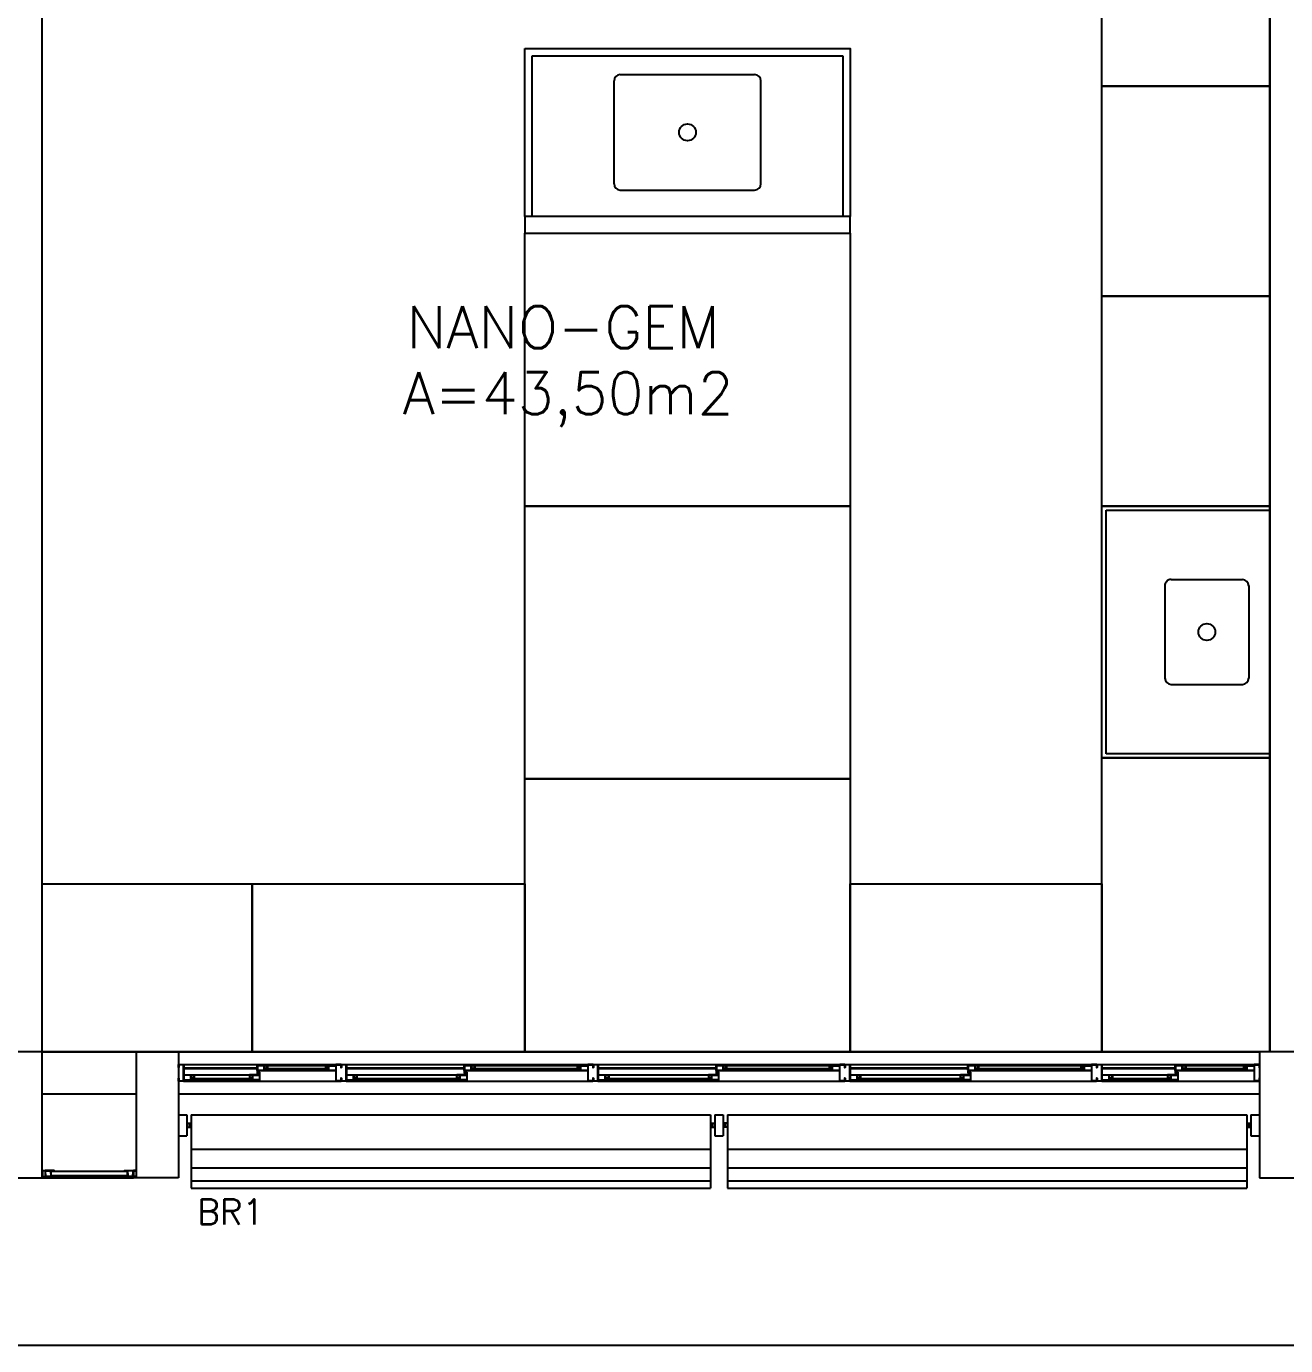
# Model space of a CAD drawing. Header units: millimetres. Extents: x 2128 to 2646, y 1972 to 2207.
# Drawn here: x 2340.74 to 2346.74, y 2098.52 to 2104.8 of the extents above; entities that cross this region are included whole.
import ezdxf

# ---------------------------------------------------------------- set-up
doc = ezdxf.new("R2010")
doc.units = ezdxf.units.MM
for name, color, linetype in [('AR-ALV', 2, 'Continuous'), ('AR-BANCADAS', 1, 'Continuous'), ('AR-BRISES', 1, 'Continuous'), ('AR-CALÇADA', 1, 'Continuous'), ('AR-ESQ', 1, 'Continuous'), ('AR-ESTC', 3, 'Continuous'), ('AR-PEITORIL', 1, 'Continuous'), ('BC- VISTA', 1, 'Continuous'), ('BC-CORTE', 14, 'Continuous'), ('BC-CUBA', 1, 'Continuous'), ('BR-LINHAS', 1, 'Continuous'), ('BR-MONTANTE', 242, 'Continuous'), ('BR-PAINEL', 1, 'Continuous'), ('BR-SUPORTE', 1, 'Continuous'), ('BR-TEXTO', 2, 'Continuous'), ('COZ1', 1, 'Continuous'), ('DT-ESQ-BAGUETE-C', 1, 'Continuous'), ('DT-ESQ-BAGUETE-V', 1, 'Continuous'), ('DT-ESQ-CHAPA DOBRADA-V', 1, 'Continuous'), ('DT-ESQ-PERFIL CADEIRA-C', 2, 'Continuous'), ('DT-ESQ-PERFIL CADEIRA-V', 2, 'Continuous'), ('DT-ESQ-PERFIL U SIMPLES-C', 2, 'Continuous'), ('DT-ESQ-PERFIL U-C', 2, 'Continuous'), ('DT-ESQ-PERFIL U-V', 1, 'Continuous'), ('DT-ESQ-VENEZIANA-C', 1, 'Continuous'), ('DT-ESQ-VENEZIANA-V', 1, 'Continuous'), ('DT-ESQ-VIDRO-C', 2, 'Continuous'), ('DT-TXTMOD', 1, 'Continuous'), ('TEXTO', 2, 'Continuous'), ('Área', 2, 'Continuous')]:
    doc.layers.add(name, color=color, linetype=linetype)
doc.styles.add('S10', font='simplex.shx', dxfattribs={"height": 0.1})
doc.styles.add('S12', font='simplex.shx', dxfattribs={"width": 1.1, "height": 0.12})
doc.styles.add('UNB-100', font='simplex.shx', dxfattribs={"height": 0.2})

# ---------------------------------------------------------------- blocks, each defined once
blk = doc.blocks.new('BCP07')
at = {"layer": 'BC- VISTA'}
blk.add_lwpolyline([(0.8, 0), (0.8, -1), (0, -1), (0, 0)], close=True, dxfattribs=at)
blk = doc.blocks.new('BCP12')
at = {"layer": 'BC- VISTA'}
blk.add_lwpolyline([(0.8, 0), (0.8, -1.3), (0, -1.3), (0, 0)], close=True, dxfattribs=at)
blk = doc.blocks.new('BCP11')
at = {"layer": 'BC- VISTA'}
blk.add_lwpolyline([(0.8, 0), (0.8, -1.2), (0, -1.2), (0, 0)], close=True, dxfattribs=at)
blk = doc.blocks.new('BCP23')
at = {"layer": 'BC- VISTA'}
blk.add_lwpolyline([(1.55, 0), (1.55, -1.3), (0, -1.3), (0, 0)], close=True, dxfattribs=at)
blk = doc.blocks.new('BCP22')
at = {"layer": 'BC- VISTA'}
for p, q in [((0.035, 0.845), (1.515, 0.845)), ((0.035, 0.08), (0.035, 0.845)), ((1.515, 0.845), (1.515, 0.08))]:
    blk.add_line(p, q, dxfattribs=at)
blk.add_lwpolyline([(0, 0.88), (1.55, 0.88), (1.55, 0.08), (0, 0.08)], close=True, dxfattribs=at)
at = {"layer": 'BC-CORTE'}
blk.add_lwpolyline([(1.55, 0), (1.55, 0.08), (0, 0.08), (0, 0)], close=True, dxfattribs=at)
at = {"layer": 'BC-CUBA'}
for p, q in [((0.455, 0.7555), (1.095, 0.7555)), ((0.425, 0.2355), (0.425, 0.7255)), ((1.125, 0.2355), (1.125, 0.7255)), ((0.455, 0.2055), (1.095, 0.2055))]:
    blk.add_line(p, q, dxfattribs=at)
blk.add_circle((0.775, 0.4805), 0.04, dxfattribs=at)
for centre, start, end in [((0.455, 0.7255), 90, 180), ((1.095, 0.7255), 0, 90), ((0.455, 0.2355), 180, 270), ((1.095, 0.2355), 270, 360)]:
    blk.add_arc(centre, 0.03, start, end, dxfattribs=at)
blk = doc.blocks.new('BCP13')
at = {"layer": 'BC- VISTA'}
blk.add_lwpolyline([(0.8, 0), (0.8, -1.4), (0, -1.4), (0, 0)], close=True, dxfattribs=at)
blk = doc.blocks.new('CUBAbnc-01P')
at = {"layer": 'COZ1'}
for p, q in [((-0.22, -0.1005), (0.22, -0.1005)), ((-0.25, -0.4705), (-0.25, -0.1305)), ((0.25, -0.4705), (0.25, -0.1305)), ((-0.22, -0.5005), (0.22, -0.5005))]:
    blk.add_line(p, q, dxfattribs=at)
blk.add_circle((0, -0.3005), 0.04, dxfattribs=at)
for centre, start, end in [((-0.22, -0.1305), 90, 180), ((0.22, -0.1305), 0, 90), ((-0.22, -0.4705), 180, 270), ((0.22, -0.4705), 270, 0)]:
    blk.add_arc(centre, 0.03, start, end, dxfattribs=at)
blk = doc.blocks.new('BCP01')
at = {"layer": 'BC- VISTA'}
for p, q in [((0, -0.02), (0.78, -0.02)), ((0.78, -0.02), (0.78, -1.18)), ((0.78, -1.18), (0, -1.18))]:
    blk.add_line(p, q, dxfattribs=at)
blk.add_lwpolyline([(0.8, 0), (0.8, -1.2), (0, -1.2), (0, 0)], close=True, dxfattribs=at)
at = {"layer": 'BC-CUBA', "rotation": 90}
blk.add_blockref('CUBAbnc-01P', (0, -0.6), dxfattribs=at)
blk = doc.blocks.new('BCP09')
at = {"layer": 'BC- VISTA'}
blk.add_lwpolyline([(0.8, 0), (0.8, -1.125), (0, -1.125), (0, 0)], close=True, dxfattribs=at)
blk = doc.blocks.new('EF40-P')
at = {"layer": 'DT-ESQ-BAGUETE-C', "ltscale": 0.1}
for points in [[(0.0735, -0.125), (0.06, -0.125), (0.06, -0.1235), (0.073, -0.1235, 0.414214), (0.0735, -0.123), (0.0735, -0.112, 0.414214), (0.073, -0.1115), (0.06, -0.1115), (0.06, -0.11), (0.0735, -0.11, -0.414214), (0.075, -0.1115), (0.075, -0.1235, -0.414214)], [(0.339, -0.125), (0.3525, -0.125), (0.3525, -0.1235), (0.3395, -0.1235, -0.414214), (0.339, -0.123), (0.339, -0.112, -0.414214), (0.3395, -0.1115), (0.3525, -0.1115), (0.3525, -0.11), (0.339, -0.11, 0.414214), (0.3375, -0.1115), (0.3375, -0.1235, 0.414214)], [(0.4225, -0.08), (0.409, -0.08), (0.409, -0.0785), (0.422, -0.0785, 0.414214), (0.4225, -0.078), (0.4225, -0.067, 0.414214), (0.422, -0.0665), (0.409, -0.0665), (0.409, -0.065), (0.4225, -0.065, -0.414214), (0.424, -0.0665), (0.424, -0.0785, -0.414214)], [(0.7015, -0.08), (0.715, -0.08), (0.715, -0.0785), (0.702, -0.0785, -0.414214), (0.7015, -0.078), (0.7015, -0.067, -0.414214), (0.702, -0.0665), (0.715, -0.0665), (0.715, -0.065), (0.7015, -0.065, 0.414214), (0.7, -0.0665), (0.7, -0.0785, 0.414214)], [(0.8485, -0.125), (0.835, -0.125), (0.835, -0.1235), (0.848, -0.1235, 0.414214), (0.8485, -0.123), (0.8485, -0.112, 0.414214), (0.848, -0.1115), (0.835, -0.1115), (0.835, -0.11), (0.8485, -0.11, -0.414214), (0.85, -0.1115), (0.85, -0.1235, -0.414214)], [(1.3265, -0.125), (1.34, -0.125), (1.34, -0.1235), (1.327, -0.1235, -0.414214), (1.3265, -0.123), (1.3265, -0.112, -0.414214), (1.327, -0.1115), (1.34, -0.1115), (1.34, -0.11), (1.3265, -0.11, 0.414214), (1.325, -0.1115), (1.325, -0.1235, 0.414214)], [(1.41, -0.08), (1.3965, -0.08), (1.3965, -0.0785), (1.4095, -0.0785, 0.414214), (1.41, -0.078), (1.41, -0.067, 0.414214), (1.4095, -0.0665), (1.3965, -0.0665), (1.3965, -0.065), (1.41, -0.065, -0.414214), (1.4115, -0.0665), (1.4115, -0.0785, -0.414214)], [(1.9015, -0.08), (1.915, -0.08), (1.915, -0.0785), (1.902, -0.0785, -0.414214), (1.9015, -0.078), (1.9015, -0.067, -0.414214), (1.902, -0.0665), (1.915, -0.0665), (1.915, -0.065), (1.9015, -0.065, 0.414214), (1.9, -0.0665), (1.9, -0.0785, 0.414214)], [(2.0485, -0.125), (2.035, -0.125), (2.035, -0.1235), (2.048, -0.1235, 0.414214), (2.0485, -0.123), (2.0485, -0.112, 0.414214), (2.048, -0.1115), (2.035, -0.1115), (2.035, -0.11), (2.0485, -0.11, -0.414214), (2.05, -0.1115), (2.05, -0.1235, -0.414214)], [(2.5265, -0.125), (2.54, -0.125), (2.54, -0.1235), (2.527, -0.1235, -0.414214), (2.5265, -0.123), (2.5265, -0.112, -0.414214), (2.527, -0.1115), (2.54, -0.1115), (2.54, -0.11), (2.5265, -0.11, 0.414214), (2.525, -0.1115), (2.525, -0.1235, 0.414214)], [(2.61, -0.08), (2.5965, -0.08), (2.5965, -0.0785), (2.6095, -0.0785, 0.414214), (2.61, -0.078), (2.61, -0.067, 0.414214), (2.6095, -0.0665), (2.5965, -0.0665), (2.5965, -0.065), (2.61, -0.065, -0.414214), (2.6115, -0.0665), (2.6115, -0.0785, -0.414214)], [(3.1015, -0.08), (3.115, -0.08), (3.115, -0.0785), (3.102, -0.0785, -0.414214), (3.1015, -0.078), (3.1015, -0.067, -0.414214), (3.102, -0.0665), (3.115, -0.0665), (3.115, -0.065), (3.1015, -0.065, 0.414214), (3.1, -0.0665), (3.1, -0.0785, 0.414214)], [(3.2485, -0.125), (3.235, -0.125), (3.235, -0.1235), (3.248, -0.1235, 0.414214), (3.2485, -0.123), (3.2485, -0.112, 0.414214), (3.248, -0.1115), (3.235, -0.1115), (3.235, -0.11), (3.2485, -0.11, -0.414214), (3.25, -0.1115), (3.25, -0.1235, -0.414214)], [(3.7265, -0.125), (3.74, -0.125), (3.74, -0.1235), (3.727, -0.1235, -0.414214), (3.7265, -0.123), (3.7265, -0.112, -0.414214), (3.727, -0.1115), (3.74, -0.1115), (3.74, -0.11), (3.7265, -0.11, 0.414214), (3.725, -0.1115), (3.725, -0.1235, 0.414214)], [(3.81, -0.08), (3.7965, -0.08), (3.7965, -0.0785), (3.8095, -0.0785, 0.414214), (3.81, -0.078), (3.81, -0.067, 0.414214), (3.8095, -0.0665), (3.7965, -0.0665), (3.7965, -0.065), (3.81, -0.065, -0.414214), (3.8115, -0.0665), (3.8115, -0.0785, -0.414214)], [(4.3015, -0.08), (4.315, -0.08), (4.315, -0.0785), (4.302, -0.0785, -0.414214), (4.3015, -0.078), (4.3015, -0.067, -0.414214), (4.302, -0.0665), (4.315, -0.0665), (4.315, -0.065), (4.3015, -0.065, 0.414214), (4.3, -0.0665), (4.3, -0.0785, 0.414214)], [(4.4485, -0.125), (4.435, -0.125), (4.435, -0.1235), (4.448, -0.1235, 0.414214), (4.4485, -0.123), (4.4485, -0.112, 0.414214), (4.448, -0.1115), (4.435, -0.1115), (4.435, -0.11), (4.4485, -0.11, -0.414214), (4.45, -0.1115), (4.45, -0.1235, -0.414214)], [(4.714, -0.125), (4.7275, -0.125), (4.7275, -0.1235), (4.7145, -0.1235, -0.414214), (4.714, -0.123), (4.714, -0.112, -0.414214), (4.7145, -0.1115), (4.7275, -0.1115), (4.7275, -0.11), (4.714, -0.11, 0.414214), (4.7125, -0.1115), (4.7125, -0.1235, 0.414214)], [(4.7975, -0.08), (4.784, -0.08), (4.784, -0.0785), (4.797, -0.0785, 0.414214), (4.7975, -0.078), (4.7975, -0.067, 0.414214), (4.797, -0.0665), (4.784, -0.0665), (4.784, -0.065), (4.7975, -0.065, -0.414214), (4.799, -0.0665), (4.799, -0.0785, -0.414214)], [(5.0765, -0.08), (5.09, -0.08), (5.09, -0.0785), (5.077, -0.0785, -0.414214), (5.0765, -0.078), (5.0765, -0.067, -0.414214), (5.077, -0.0665), (5.09, -0.0665), (5.09, -0.065), (5.0765, -0.065, 0.414214), (5.075, -0.0665), (5.075, -0.0785, 0.414214)]]:
    blk.add_lwpolyline(points, format="xyb", close=True, dxfattribs=at)
at = {"layer": 'DT-ESQ-BAGUETE-V', "ltscale": 0.1}
for p, q in [((0.0735, -0.11), (0.339, -0.11)), ((0.4225, -0.065), (0.7015, -0.065)), ((0.8485, -0.11), (1.3265, -0.11)), ((1.41, -0.065), (1.9015, -0.065)), ((2.0485, -0.11), (2.5265, -0.11)), ((2.61, -0.065), (3.1015, -0.065)), ((3.2485, -0.11), (3.7265, -0.11)), ((3.81, -0.065), (4.3015, -0.065)), ((4.4485, -0.11), (4.714, -0.11)), ((4.7975, -0.065), (5.0765, -0.065))]:
    blk.add_line(p, q, dxfattribs=at)
at = {"layer": 'DT-ESQ-CHAPA DOBRADA-V', "ltscale": 0.1}
for p, q in [((0.025, -0.077), (0.374, -0.077)), ((0.025, -0.08), (0.374, -0.08)), ((0.8, -0.077), (1.3615, -0.077)), ((0.8, -0.08), (1.3615, -0.08)), ((2, -0.077), (2.5615, -0.077)), ((2, -0.08), (2.5615, -0.08)), ((3.2, -0.077), (3.7615, -0.077)), ((3.2, -0.08), (3.7615, -0.08)), ((4.4, -0.077), (4.749, -0.077)), ((4.4, -0.08), (4.749, -0.08))]:
    blk.add_line(p, q, dxfattribs=at)
at = {"layer": 'DT-ESQ-PERFIL CADEIRA-C', "ltscale": 0.1}
for p, q in [((0.376, -0.0885), (0.4225, -0.0885)), ((0.75, -0.0885), (0.7015, -0.0885)), ((1.3635, -0.0885), (1.41, -0.0885)), ((1.95, -0.0885), (1.9015, -0.0885)), ((2.5635, -0.0885), (2.61, -0.0885)), ((3.15, -0.0885), (3.1015, -0.0885)), ((3.7635, -0.0885), (3.81, -0.0885)), ((4.35, -0.0885), (4.3015, -0.0885)), ((4.751, -0.0885), (4.7975, -0.0885)), ((5.125, -0.0885), (5.0765, -0.0885)), ((0.025, -0.1335), (0.0735, -0.1335)), ((0.3855, -0.1335), (0.339, -0.1335)), ((0.8, -0.1335), (0.8485, -0.1335)), ((1.373, -0.1335), (1.3265, -0.1335)), ((2, -0.1335), (2.0485, -0.1335)), ((2.573, -0.1335), (2.5265, -0.1335)), ((3.2, -0.1335), (3.2485, -0.1335)), ((3.773, -0.1335), (3.7265, -0.1335)), ((4.4, -0.1335), (4.4485, -0.1335)), ((4.7605, -0.1335), (4.714, -0.1335))]:
    blk.add_line(p, q, dxfattribs=at)
for points in [[(0.0735, -0.135), (0.025, -0.135), (0.025, -0.1335), (0.06, -0.1335, -0.198912), (0.0589, -0.1331, -0.198913), (0.0585, -0.132), (0.0585, -0.112, 0.414214), (0.058, -0.1115), (0.025, -0.1115), (0.025, -0.11), (0.0585, -0.11, -0.414214), (0.06, -0.1115), (0.06, -0.1235), (0.06, -0.125), (0.06, -0.132), (0.0735, -0.132, -1)], [(0.339, -0.132, 1), (0.339, -0.135), (0.3855, -0.135, 0.414214), (0.3875, -0.133), (0.3875, -0.112, 0.414214), (0.3855, -0.11), (0.354, -0.11, 0.414214), (0.3525, -0.1115), (0.3525, -0.132)], [(0.3525, -0.1335, 0.198913), (0.3536, -0.1331, 0.198913), (0.354, -0.132), (0.354, -0.112, -0.414214), (0.3545, -0.1115), (0.3855, -0.1115, -0.414214), (0.386, -0.112), (0.386, -0.133, -0.414214), (0.3855, -0.1335)], [(0.4225, -0.087, -1), (0.4225, -0.09), (0.376, -0.09, -0.414214), (0.374, -0.088), (0.374, -0.067, -0.414214), (0.376, -0.065), (0.4075, -0.065, -0.414214), (0.409, -0.0665), (0.409, -0.087)], [(0.409, -0.0885, -0.198913), (0.4079, -0.0881, -0.198913), (0.4075, -0.087), (0.4075, -0.067, 0.414214), (0.407, -0.0665), (0.376, -0.0665, 0.414214), (0.3755, -0.067), (0.3755, -0.088, 0.414214), (0.376, -0.0885)], [(0.7015, -0.09), (0.75, -0.09), (0.75, -0.0885), (0.715, -0.0885, 0.198912), (0.7161, -0.0881, 0.198913), (0.7165, -0.087), (0.7165, -0.067, -0.414214), (0.717, -0.0665), (0.75, -0.0665), (0.75, -0.065), (0.7165, -0.065, 0.414214), (0.715, -0.0665), (0.715, -0.0785), (0.715, -0.08), (0.715, -0.087), (0.7015, -0.087, 1)], [(0.8485, -0.135), (0.8, -0.135), (0.8, -0.1335), (0.835, -0.1335, -0.198912), (0.8339, -0.1331, -0.198913), (0.8335, -0.132), (0.8335, -0.112, 0.414214), (0.833, -0.1115), (0.8, -0.1115), (0.8, -0.11), (0.8335, -0.11, -0.414214), (0.835, -0.1115), (0.835, -0.1235), (0.835, -0.125), (0.835, -0.132), (0.8485, -0.132, -1)], [(1.3265, -0.132, 1), (1.3265, -0.135), (1.373, -0.135, 0.414214), (1.375, -0.133), (1.375, -0.112, 0.414214), (1.373, -0.11), (1.3415, -0.11, 0.414214), (1.34, -0.1115), (1.34, -0.132)], [(1.34, -0.1335, 0.198913), (1.3411, -0.1331, 0.198913), (1.3415, -0.132), (1.3415, -0.112, -0.414214), (1.342, -0.1115), (1.373, -0.1115, -0.414214), (1.3735, -0.112), (1.3735, -0.133, -0.414214), (1.373, -0.1335)], [(1.41, -0.087, -1), (1.41, -0.09), (1.3635, -0.09, -0.414214), (1.3615, -0.088), (1.3615, -0.067, -0.414214), (1.3635, -0.065), (1.395, -0.065, -0.414214), (1.3965, -0.0665), (1.3965, -0.087)], [(1.3965, -0.0885, -0.198913), (1.3954, -0.0881, -0.198913), (1.395, -0.087), (1.395, -0.067, 0.414214), (1.3945, -0.0665), (1.3635, -0.0665, 0.414214), (1.363, -0.067), (1.363, -0.088, 0.414214), (1.3635, -0.0885)], [(1.9015, -0.09), (1.95, -0.09), (1.95, -0.0885), (1.915, -0.0885, 0.198912), (1.9161, -0.0881, 0.198913), (1.9165, -0.087), (1.9165, -0.067, -0.414214), (1.917, -0.0665), (1.95, -0.0665), (1.95, -0.065), (1.9165, -0.065, 0.414214), (1.915, -0.0665), (1.915, -0.0785), (1.915, -0.08), (1.915, -0.087), (1.9015, -0.087, 1)], [(2.0485, -0.135), (2, -0.135), (2, -0.1335), (2.035, -0.1335, -0.198912), (2.0339, -0.1331, -0.198913), (2.0335, -0.132), (2.0335, -0.112, 0.414214), (2.033, -0.1115), (2, -0.1115), (2, -0.11), (2.0335, -0.11, -0.414214), (2.035, -0.1115), (2.035, -0.1235), (2.035, -0.125), (2.035, -0.132), (2.0485, -0.132, -1)], [(2.5265, -0.132, 1), (2.5265, -0.135), (2.573, -0.135, 0.414214), (2.575, -0.133), (2.575, -0.112, 0.414214), (2.573, -0.11), (2.5415, -0.11, 0.414214), (2.54, -0.1115), (2.54, -0.132)], [(2.54, -0.1335, 0.198913), (2.5411, -0.1331, 0.198913), (2.5415, -0.132), (2.5415, -0.112, -0.414214), (2.542, -0.1115), (2.573, -0.1115, -0.414214), (2.5735, -0.112), (2.5735, -0.133, -0.414214), (2.573, -0.1335)], [(2.61, -0.087, -1), (2.61, -0.09), (2.5635, -0.09, -0.414214), (2.5615, -0.088), (2.5615, -0.067, -0.414214), (2.5635, -0.065), (2.595, -0.065, -0.414214), (2.5965, -0.0665), (2.5965, -0.087)], [(2.5965, -0.0885, -0.198913), (2.5954, -0.0881, -0.198913), (2.595, -0.087), (2.595, -0.067, 0.414214), (2.5945, -0.0665), (2.5635, -0.0665, 0.414214), (2.563, -0.067), (2.563, -0.088, 0.414214), (2.5635, -0.0885)], [(3.1015, -0.09), (3.15, -0.09), (3.15, -0.0885), (3.115, -0.0885, 0.198912), (3.1161, -0.0881, 0.198913), (3.1165, -0.087), (3.1165, -0.067, -0.414214), (3.117, -0.0665), (3.15, -0.0665), (3.15, -0.065), (3.1165, -0.065, 0.414214), (3.115, -0.0665), (3.115, -0.0785), (3.115, -0.08), (3.115, -0.087), (3.1015, -0.087, 1)], [(3.2485, -0.135), (3.2, -0.135), (3.2, -0.1335), (3.235, -0.1335, -0.198912), (3.2339, -0.1331, -0.198913), (3.2335, -0.132), (3.2335, -0.112, 0.414214), (3.233, -0.1115), (3.2, -0.1115), (3.2, -0.11), (3.2335, -0.11, -0.414214), (3.235, -0.1115), (3.235, -0.1235), (3.235, -0.125), (3.235, -0.132), (3.2485, -0.132, -1)], [(3.7265, -0.132, 1), (3.7265, -0.135), (3.773, -0.135, 0.414214), (3.775, -0.133), (3.775, -0.112, 0.414214), (3.773, -0.11), (3.7415, -0.11, 0.414214), (3.74, -0.1115), (3.74, -0.132)], [(3.74, -0.1335, 0.198913), (3.7411, -0.1331, 0.198913), (3.7415, -0.132), (3.7415, -0.112, -0.414214), (3.742, -0.1115), (3.773, -0.1115, -0.414214), (3.7735, -0.112), (3.7735, -0.133, -0.414214), (3.773, -0.1335)], [(3.81, -0.087, -1), (3.81, -0.09), (3.7635, -0.09, -0.414214), (3.7615, -0.088), (3.7615, -0.067, -0.414214), (3.7635, -0.065), (3.795, -0.065, -0.414214), (3.7965, -0.0665), (3.7965, -0.087)], [(3.7965, -0.0885, -0.198913), (3.7954, -0.0881, -0.198913), (3.795, -0.087), (3.795, -0.067, 0.414214), (3.7945, -0.0665), (3.7635, -0.0665, 0.414214), (3.763, -0.067), (3.763, -0.088, 0.414214), (3.7635, -0.0885)], [(4.3015, -0.09), (4.35, -0.09), (4.35, -0.0885), (4.315, -0.0885, 0.198912), (4.3161, -0.0881, 0.198913), (4.3165, -0.087), (4.3165, -0.067, -0.414214), (4.317, -0.0665), (4.35, -0.0665), (4.35, -0.065), (4.3165, -0.065, 0.414214), (4.315, -0.0665), (4.315, -0.0785), (4.315, -0.08), (4.315, -0.087), (4.3015, -0.087, 1)], [(4.4485, -0.135), (4.4, -0.135), (4.4, -0.1335), (4.435, -0.1335, -0.198912), (4.4339, -0.1331, -0.198913), (4.4335, -0.132), (4.4335, -0.112, 0.414214), (4.433, -0.1115), (4.4, -0.1115), (4.4, -0.11), (4.4335, -0.11, -0.414214), (4.435, -0.1115), (4.435, -0.1235), (4.435, -0.125), (4.435, -0.132), (4.4485, -0.132, -1)], [(4.714, -0.132, 1), (4.714, -0.135), (4.7605, -0.135, 0.414214), (4.7625, -0.133), (4.7625, -0.112, 0.414214), (4.7605, -0.11), (4.729, -0.11, 0.414214), (4.7275, -0.1115), (4.7275, -0.132)], [(4.7275, -0.1335, 0.198913), (4.7286, -0.1331, 0.198913), (4.729, -0.132), (4.729, -0.112, -0.414214), (4.7295, -0.1115), (4.7605, -0.1115, -0.414214), (4.761, -0.112), (4.761, -0.133, -0.414214), (4.7605, -0.1335)], [(4.7975, -0.087, -1), (4.7975, -0.09), (4.751, -0.09, -0.414214), (4.749, -0.088), (4.749, -0.067, -0.414214), (4.751, -0.065), (4.7825, -0.065, -0.414214), (4.784, -0.0665), (4.784, -0.087)], [(4.784, -0.0885, -0.198913), (4.7829, -0.0881, -0.198913), (4.7825, -0.087), (4.7825, -0.067, 0.414214), (4.782, -0.0665), (4.751, -0.0665, 0.414214), (4.7505, -0.067), (4.7505, -0.088, 0.414214), (4.751, -0.0885)], [(5.0765, -0.09), (5.125, -0.09), (5.125, -0.0885), (5.09, -0.0885, 0.198912), (5.0911, -0.0881, 0.198913), (5.0915, -0.087), (5.0915, -0.067, -0.414214), (5.092, -0.0665), (5.125, -0.0665), (5.125, -0.065), (5.0915, -0.065, 0.414214), (5.09, -0.0665), (5.09, -0.0785), (5.09, -0.08), (5.09, -0.087), (5.0765, -0.087, 1)]]:
    blk.add_lwpolyline(points, format="xyb", close=True, dxfattribs=at)
at = {"layer": 'DT-ESQ-PERFIL CADEIRA-V', "ltscale": 0.1}
for p, q in [((0.4075, -0.09), (0.7015, -0.09)), ((1.395, -0.09), (1.9015, -0.09)), ((2.595, -0.09), (3.1015, -0.09)), ((3.795, -0.09), (4.3015, -0.09)), ((4.7825, -0.09), (5.0765, -0.09)), ((0.0735, -0.135), (0.339, -0.135)), ((0.8485, -0.135), (1.3265, -0.135)), ((2.0485, -0.135), (2.5265, -0.135)), ((3.2485, -0.135), (3.7265, -0.135)), ((4.4485, -0.135), (4.714, -0.135))]:
    blk.add_line(p, q, dxfattribs=at)
at = {"layer": 'DT-ESQ-PERFIL U SIMPLES-C', "ltscale": 0.1}
for points in [[(0.376, -0.102), (0.384, -0.102), (0.384, -0.1005), (0.376, -0.1005, -0.414214), (0.3755, -0.1), (0.3755, -0.092, -0.414214), (0.376, -0.0915), (0.384, -0.0915), (0.384, -0.09), (0.376, -0.09, 0.414214), (0.374, -0.092), (0.374, -0.1, 0.414214)], [(0.3855, -0.098), (0.3775, -0.098), (0.3775, -0.0995), (0.3855, -0.0995, -0.414214), (0.386, -0.1), (0.386, -0.108, -0.414214), (0.3855, -0.1085), (0.3775, -0.1085), (0.3775, -0.11), (0.3855, -0.11, 0.414214), (0.3875, -0.108), (0.3875, -0.1, 0.414214)], [(1.3635, -0.102), (1.3715, -0.102), (1.3715, -0.1005), (1.3635, -0.1005, -0.414214), (1.363, -0.1), (1.363, -0.092, -0.414214), (1.3635, -0.0915), (1.3715, -0.0915), (1.3715, -0.09), (1.3635, -0.09, 0.414214), (1.3615, -0.092), (1.3615, -0.1, 0.414214)], [(1.373, -0.098), (1.365, -0.098), (1.365, -0.0995), (1.373, -0.0995, -0.414214), (1.3735, -0.1), (1.3735, -0.108, -0.414214), (1.373, -0.1085), (1.365, -0.1085), (1.365, -0.11), (1.373, -0.11, 0.414214), (1.375, -0.108), (1.375, -0.1, 0.414214)], [(2.5635, -0.102), (2.5715, -0.102), (2.5715, -0.1005), (2.5635, -0.1005, -0.414214), (2.563, -0.1), (2.563, -0.092, -0.414214), (2.5635, -0.0915), (2.5715, -0.0915), (2.5715, -0.09), (2.5635, -0.09, 0.414214), (2.5615, -0.092), (2.5615, -0.1, 0.414214)], [(2.573, -0.098), (2.565, -0.098), (2.565, -0.0995), (2.573, -0.0995, -0.414214), (2.5735, -0.1), (2.5735, -0.108, -0.414214), (2.573, -0.1085), (2.565, -0.1085), (2.565, -0.11), (2.573, -0.11, 0.414214), (2.575, -0.108), (2.575, -0.1, 0.414214)], [(3.7635, -0.102), (3.7715, -0.102), (3.7715, -0.1005), (3.7635, -0.1005, -0.414214), (3.763, -0.1), (3.763, -0.092, -0.414214), (3.7635, -0.0915), (3.7715, -0.0915), (3.7715, -0.09), (3.7635, -0.09, 0.414214), (3.7615, -0.092), (3.7615, -0.1, 0.414214)], [(3.773, -0.098), (3.765, -0.098), (3.765, -0.0995), (3.773, -0.0995, -0.414214), (3.7735, -0.1), (3.7735, -0.108, -0.414214), (3.773, -0.1085), (3.765, -0.1085), (3.765, -0.11), (3.773, -0.11, 0.414214), (3.775, -0.108), (3.775, -0.1, 0.414214)], [(4.751, -0.102), (4.759, -0.102), (4.759, -0.1005), (4.751, -0.1005, -0.414214), (4.7505, -0.1), (4.7505, -0.092, -0.414214), (4.751, -0.0915), (4.759, -0.0915), (4.759, -0.09), (4.751, -0.09, 0.414214), (4.749, -0.092), (4.749, -0.1, 0.414214)], [(4.7605, -0.098), (4.7525, -0.098), (4.7525, -0.0995), (4.7605, -0.0995, -0.414214), (4.761, -0.1), (4.761, -0.108, -0.414214), (4.7605, -0.1085), (4.7525, -0.1085), (4.7525, -0.11), (4.7605, -0.11, 0.414214), (4.7625, -0.108), (4.7625, -0.1, 0.414214)]]:
    blk.add_lwpolyline(points, format="xyb", close=True, dxfattribs=at)
at = {"layer": 'DT-ESQ-PERFIL U-C', "ltscale": 0.1}
for points in [[(0, -0.0615, -0.414214), (0.0015, -0.06), (0.0235, -0.06, -0.414214), (0.025, -0.0615), (0.025, -0.1385, -0.414214), (0.0235, -0.14), (0.0015, -0.14, -0.414214), (0, -0.1385), (0, -0.125), (0.0015, -0.125), (0.0015, -0.138, 0.414214), (0.002, -0.1385), (0.023, -0.1385, 0.414214), (0.0235, -0.138), (0.0235, -0.062, 0.414214), (0.023, -0.0615), (0.002, -0.0615, 0.414214), (0.0015, -0.062), (0.0015, -0.075), (0, -0.075)], [(0.775, -0.0615, 0.414214), (0.7735, -0.06), (0.7515, -0.06, 0.414214), (0.75, -0.0615), (0.75, -0.1385, 0.414214), (0.7515, -0.14), (0.7735, -0.14, 0.414214), (0.775, -0.1385), (0.775, -0.125), (0.7735, -0.125), (0.7735, -0.138, -0.414214), (0.773, -0.1385), (0.752, -0.1385, -0.414214), (0.7515, -0.138), (0.7515, -0.062, -0.414214), (0.752, -0.0615), (0.773, -0.0615, -0.414214), (0.7735, -0.062), (0.7735, -0.075), (0.775, -0.075)], [(0.775, -0.0615, -0.414214), (0.7765, -0.06), (0.7985, -0.06, -0.414214), (0.8, -0.0615), (0.8, -0.1385, -0.414214), (0.7985, -0.14), (0.7765, -0.14, -0.414214), (0.775, -0.1385), (0.775, -0.125), (0.7765, -0.125), (0.7765, -0.138, 0.414214), (0.777, -0.1385), (0.798, -0.1385, 0.414214), (0.7985, -0.138), (0.7985, -0.062, 0.414214), (0.798, -0.0615), (0.777, -0.0615, 0.414214), (0.7765, -0.062), (0.7765, -0.075), (0.775, -0.075)], [(1.975, -0.0615, 0.414214), (1.9735, -0.06), (1.9515, -0.06, 0.414214), (1.95, -0.0615), (1.95, -0.1385, 0.414214), (1.9515, -0.14), (1.9735, -0.14, 0.414214), (1.975, -0.1385), (1.975, -0.125), (1.9735, -0.125), (1.9735, -0.138, -0.414214), (1.973, -0.1385), (1.952, -0.1385, -0.414214), (1.9515, -0.138), (1.9515, -0.062, -0.414214), (1.952, -0.0615), (1.973, -0.0615, -0.414214), (1.9735, -0.062), (1.9735, -0.075), (1.975, -0.075)], [(1.975, -0.0615, -0.414214), (1.9765, -0.06), (1.9985, -0.06, -0.414214), (2, -0.0615), (2, -0.1385, -0.414214), (1.9985, -0.14), (1.9765, -0.14, -0.414214), (1.975, -0.1385), (1.975, -0.125), (1.9765, -0.125), (1.9765, -0.138, 0.414214), (1.977, -0.1385), (1.998, -0.1385, 0.414214), (1.9985, -0.138), (1.9985, -0.062, 0.414214), (1.998, -0.0615), (1.977, -0.0615, 0.414214), (1.9765, -0.062), (1.9765, -0.075), (1.975, -0.075)], [(3.175, -0.0615, 0.414214), (3.1735, -0.06), (3.1515, -0.06, 0.414214), (3.15, -0.0615), (3.15, -0.1385, 0.414214), (3.1515, -0.14), (3.1735, -0.14, 0.414214), (3.175, -0.1385), (3.175, -0.125), (3.1735, -0.125), (3.1735, -0.138, -0.414214), (3.173, -0.1385), (3.152, -0.1385, -0.414214), (3.1515, -0.138), (3.1515, -0.062, -0.414214), (3.152, -0.0615), (3.173, -0.0615, -0.414214), (3.1735, -0.062), (3.1735, -0.075), (3.175, -0.075)], [(3.175, -0.0615, -0.414214), (3.1765, -0.06), (3.1985, -0.06, -0.414214), (3.2, -0.0615), (3.2, -0.1385, -0.414214), (3.1985, -0.14), (3.1765, -0.14, -0.414214), (3.175, -0.1385), (3.175, -0.125), (3.1765, -0.125), (3.1765, -0.138, 0.414214), (3.177, -0.1385), (3.198, -0.1385, 0.414214), (3.1985, -0.138), (3.1985, -0.062, 0.414214), (3.198, -0.0615), (3.177, -0.0615, 0.414214), (3.1765, -0.062), (3.1765, -0.075), (3.175, -0.075)], [(4.375, -0.0615, 0.414214), (4.3735, -0.06), (4.3515, -0.06, 0.414214), (4.35, -0.0615), (4.35, -0.1385, 0.414214), (4.3515, -0.14), (4.3735, -0.14, 0.414214), (4.375, -0.1385), (4.375, -0.125), (4.3735, -0.125), (4.3735, -0.138, -0.414214), (4.373, -0.1385), (4.352, -0.1385, -0.414214), (4.3515, -0.138), (4.3515, -0.062, -0.414214), (4.352, -0.0615), (4.373, -0.0615, -0.414214), (4.3735, -0.062), (4.3735, -0.075), (4.375, -0.075)], [(4.375, -0.0615, -0.414214), (4.3765, -0.06), (4.3985, -0.06, -0.414214), (4.4, -0.0615), (4.4, -0.1385, -0.414214), (4.3985, -0.14), (4.3765, -0.14, -0.414214), (4.375, -0.1385), (4.375, -0.125), (4.3765, -0.125), (4.3765, -0.138, 0.414214), (4.377, -0.1385), (4.398, -0.1385, 0.414214), (4.3985, -0.138), (4.3985, -0.062, 0.414214), (4.398, -0.0615), (4.377, -0.0615, 0.414214), (4.3765, -0.062), (4.3765, -0.075), (4.375, -0.075)], [(5.15, -0.0615, 0.414214), (5.1485, -0.06), (5.1265, -0.06, 0.414214), (5.125, -0.0615), (5.125, -0.1385, 0.414214), (5.1265, -0.14), (5.1485, -0.14, 0.414214), (5.15, -0.1385), (5.15, -0.125), (5.1485, -0.125), (5.1485, -0.138, -0.414214), (5.148, -0.1385), (5.127, -0.1385, -0.414214), (5.1265, -0.138), (5.1265, -0.062, -0.414214), (5.127, -0.0615), (5.148, -0.0615, -0.414214), (5.1485, -0.062), (5.1485, -0.075), (5.15, -0.075)]]:
    blk.add_lwpolyline(points, format="xyb", close=True, dxfattribs=at)
at = {"layer": 'DT-ESQ-PERFIL U-V', "ltscale": 0.1}
for p, q in [((0.0235, -0.06), (0.7515, -0.06)), ((0.7985, -0.06), (1.9515, -0.06)), ((1.9985, -0.06), (3.1515, -0.06)), ((3.1985, -0.06), (4.3515, -0.06)), ((4.3985, -0.06), (5.1265, -0.06)), ((0.0235, -0.14), (0.7515, -0.14)), ((0.7985, -0.14), (1.9515, -0.14)), ((1.9985, -0.14), (3.1515, -0.14)), ((3.1985, -0.14), (4.3515, -0.14)), ((4.3985, -0.14), (5.1265, -0.14))]:
    blk.add_line(p, q, dxfattribs=at)
at = {"layer": 'DT-ESQ-VIDRO-C', "ltscale": 0.1}
for points in [[(0.7125, -0.085), (0.7125, -0.082), (0.4115, -0.082), (0.4115, -0.085)], [(1.9125, -0.085), (1.9125, -0.082), (1.399, -0.082), (1.399, -0.085)], [(3.1125, -0.085), (3.1125, -0.082), (2.599, -0.082), (2.599, -0.085)], [(4.3125, -0.085), (4.3125, -0.082), (3.799, -0.082), (3.799, -0.085)], [(5.0875, -0.085), (5.0875, -0.082), (4.7865, -0.082), (4.7865, -0.085)], [(0.063, -0.13), (0.063, -0.127), (0.3495, -0.127), (0.3495, -0.13)], [(0.838, -0.13), (0.838, -0.127), (1.337, -0.127), (1.337, -0.13)], [(2.038, -0.13), (2.038, -0.127), (2.537, -0.127), (2.537, -0.13)], [(3.238, -0.13), (3.238, -0.127), (3.737, -0.127), (3.737, -0.13)], [(4.438, -0.13), (4.438, -0.127), (4.7245, -0.127), (4.7245, -0.13)]]:
    blk.add_lwpolyline(points, close=True, dxfattribs=at)
at = {"layer": 'DT-TXTMOD', "ltscale": 0.1, "style": 'S10', "flags": 3}
for tag, p in [('M01', (0.025, -0.28)), ('M02', (0.3253, -0.28)), ('M03', (0.627, -0.28)), ('M04', (0.9288, -0.28)), ('M05', (1.2306, -0.28)), ('M06', (1.5323, -0.28)), ('M07', (1.8341, -0.28)), ('M08', (2.1359, -0.28)), ('M09', (2.4376, -0.28)), ('M10', (2.7394, -0.28)), ('M11', (3.0412, -0.28)), ('M12', (3.3429, -0.28)), ('M13', (3.6447, -0.28)), ('M14', (3.9464, -0.28)), ('M15', (4.2482, -0.28)), ('M16', (4.55, -0.28)), ('M17', (4.8517, -0.28))]:
    blk.add_attdef(tag, p, '', height=0.1, dxfattribs=at)
blk = doc.blocks.new('BR-MODULO1')
at = {"layer": 'BR-LINHAS'}
for p, q in [((0.06, -0.2648), (2.535, -0.2648)), ((2.615, -0.2648), (5.09, -0.2648)), ((0.06, -0.3524), (2.535, -0.3524)), ((2.615, -0.3524), (5.09, -0.3524)), ((0.06, -0.4147), (2.535, -0.4147)), ((2.615, -0.4147), (5.09, -0.4147))]:
    blk.add_line(p, q, dxfattribs=at)
at = {"layer": 'BR-MONTANTE'}
for p, q in [((0, -0.1), (0, -0.2)), ((0, -0.1), (0.04, -0.1)), ((0.04, -0.1), (0.04, -0.2)), ((2.5547, -0.1), (2.5947, -0.1)), ((2.5547, -0.1), (2.5547, -0.2)), ((2.5947, -0.1), (2.5947, -0.2)), ((5.11, -0.1), (5.11, -0.2)), ((5.11, -0.1), (5.15, -0.1)), ((5.15, -0.1), (5.15, -0.2)), ((0, -0.2), (0.04, -0.2)), ((2.5547, -0.2), (2.5947, -0.2)), ((5.11, -0.2), (5.15, -0.2))]:
    blk.add_line(p, q, dxfattribs=at)
at = {"layer": 'BR-PAINEL'}
for p, q in [((0.06, -0.1), (2.535, -0.1)), ((0.06, -0.1), (0.06, -0.45)), ((2.535, -0.1), (2.535, -0.45)), ((2.615, -0.1), (2.615, -0.45)), ((2.615, -0.1), (5.09, -0.1)), ((5.09, -0.1), (5.09, -0.45)), ((0.06, -0.45), (2.535, -0.45)), ((2.615, -0.45), (5.09, -0.45))]:
    blk.add_line(p, q, dxfattribs=at)
at = {"layer": 'BR-SUPORTE'}
for p, q in [((0.04, -0.14), (0.06, -0.14)), ((0.04, -0.16), (0.06, -0.16)), ((0.05, -0.14), (0.05, -0.16)), ((2.5347, -0.14), (2.5547, -0.14)), ((2.5347, -0.16), (2.5547, -0.16)), ((2.5447, -0.14), (2.5447, -0.16)), ((2.6147, -0.14), (2.5947, -0.14)), ((2.6147, -0.16), (2.5947, -0.16)), ((2.6047, -0.14), (2.6047, -0.16)), ((5.09, -0.14), (5.11, -0.14)), ((5.09, -0.16), (5.11, -0.16)), ((5.1, -0.14), (5.1, -0.16))]:
    blk.add_line(p, q, dxfattribs=at)
blk = doc.blocks.new('EF01C-P')
at = {"layer": 'DT-ESQ-BAGUETE-C', "ltscale": 0.1}
for points in [[(0.0015, 0.035), (0.015, 0.035), (0.015, 0.0335), (0.0015, 0.0335), (0.0015, 0.005), (0.015, 0.005), (0.015, 0.0035), (0.0015, 0.0035, -0.414214), (0, 0.005), (0, 0.0335, -0.414214)], [(0.4485, 0.035), (0.435, 0.035), (0.435, 0.0335), (0.4485, 0.0335), (0.4485, 0.005), (0.435, 0.005), (0.435, 0.0035), (0.4485, 0.0035, 0.414214), (0.45, 0.005), (0.45, 0.0335, 0.414214)]]:
    blk.add_lwpolyline(points, format="xyb", close=True, dxfattribs=at)
at = {"layer": 'DT-ESQ-PERFIL CADEIRA-C', "ltscale": 0.1}
for points in [[(0.01, 0.0015), (0.01, 0.003), (0.0015, 0.003, 1), (0.0015, 0), (0.015, 0, 0.414214), (0.0165, 0.0015), (0.0165, 0.0335), (0.043, 0.0335)], [(0.043, 0.0065), (0.018, 0.0065), (0.018, 0.0165), (0.0165, 0.0165), (0.0165, 0.0065, 0.414214), (0.018, 0.005), (0.043, 0.005), (0.0565, 0.005, 1), (0.0565, 0.008), (0.043, 0.008), (0.043, 0.02), (0.043, 0.032), (0.0565, 0.032, 1), (0.0565, 0.035), (0.043, 0.035), (0.0165, 0.035, 0.414214), (0.015, 0.0335), (0.015, 0.0015), (0.0015, 0.0015)], [(0.0415, 0.02), (0.0415, 0.032, -0.414214), (0.043, 0.0335), (0.0565, 0.0335)], [(0.0415, 0.02), (0.0415, 0.008, 0.414214), (0.043, 0.0065), (0.0565, 0.0065)], [(0.407, 0.0065), (0.432, 0.0065), (0.432, 0.0165), (0.4335, 0.0165), (0.4335, 0.0065, -0.414214), (0.432, 0.005), (0.407, 0.005), (0.3935, 0.005, -1), (0.3935, 0.008), (0.407, 0.008), (0.407, 0.02), (0.407, 0.032), (0.3935, 0.032, -1), (0.3935, 0.035), (0.407, 0.035), (0.4335, 0.035, -0.414214), (0.435, 0.0335), (0.435, 0.0015), (0.4485, 0.0015)], [(0.4085, 0.02), (0.4085, 0.032, 0.414214), (0.407, 0.0335), (0.3935, 0.0335)], [(0.4085, 0.02), (0.4085, 0.008, -0.414214), (0.407, 0.0065), (0.3935, 0.0065)], [(0.44, 0.0015), (0.44, 0.003), (0.4485, 0.003, -1), (0.4485, 0), (0.435, 0, -0.414214), (0.4335, 0.0015), (0.4335, 0.0335), (0.407, 0.0335)]]:
    blk.add_lwpolyline(points, format="xyb", dxfattribs=at)
at = {"layer": 'DT-ESQ-PERFIL CADEIRA-V', "ltscale": 0.1}
blk.add_line((0.015, 0), (0.435, 0), dxfattribs=at)
at = {"layer": 'DT-ESQ-VENEZIANA-C', "ltscale": 0.1}
for p, q in [((0.043, 0.0105), (0.407, 0.0105)), ((0.043, 0.009), (0.407, 0.009))]:
    blk.add_line(p, q, dxfattribs=at)
at = {"layer": 'DT-ESQ-VENEZIANA-V', "ltscale": 0.1}
blk.add_line((0.043, 0.031), (0.407, 0.031), dxfattribs=at)
at = {"layer": 'DT-TXTMOD', "ltscale": 0.1, "style": 'S10', "flags": 3}
blk.add_attdef('EF01C', (0.0208, -0.14), '', height=0.1, dxfattribs=at)

msp = doc.modelspace()

# ---------------------------------------------------------------- linework, layer by layer
at = {"layer": 'AR-ALV'}
for p, q in [((2346.6615, 2099.9151), (2346.6615, 2108.2401)), ((2340.8115, 2099.9151), (2340.8115, 2105.7651)), ((2340.8115, 2099.9151), (2341.2615, 2099.9151)), ((2340.8115, 2099.7151), (2341.2615, 2099.7151))]:
    msp.add_line(p, q, dxfattribs=at)
at = {"layer": 'AR-CALÇADA'}
msp.add_line((2362.7865, 2098.5151), (2294.3615, 2098.5151), dxfattribs=at)
at = {"layer": 'AR-ESTC'}
for p, q in [((2340.8115, 2099.9151), (2340.6115, 2099.9151)), ((2340.8115, 2099.3151), (2340.8115, 2099.9151)), ((2341.2615, 2099.9151), (2341.4615, 2099.9151)), ((2341.2615, 2099.3151), (2341.2615, 2099.9151)), ((2341.4615, 2099.9151), (2341.4615, 2099.3151)), ((2346.8115, 2099.9151), (2346.6115, 2099.9151)), ((2346.6115, 2099.9151), (2346.6115, 2099.3151)), ((2340.6115, 2099.3151), (2340.8115, 2099.3151)), ((2341.4615, 2099.3151), (2341.2615, 2099.3151)), ((2346.6115, 2099.3151), (2346.8115, 2099.3151))]:
    msp.add_line(p, q, dxfattribs=at)
at = {"layer": 'AR-PEITORIL'}
for p, q in [((2341.4615, 2099.9151), (2346.6115, 2099.9151)), ((2341.4615, 2099.7151), (2346.6115, 2099.7151))]:
    msp.add_line(p, q, dxfattribs=at)

# ---------------------------------------------------------------- block references
at = {"layer": 'AR-BANCADAS'}
for name, p in [('BCP09', (2345.8615, 2105.6401)), ('BCP22', (2343.1115, 2103.8151)), ('BCP07', (2345.8615, 2104.5151)), ('BCP23', (2343.1115, 2103.8151)), ('BCP07', (2345.8615, 2103.5151)), ('BCP23', (2343.1115, 2102.5151)), ('BCP13', (2345.8615, 2101.3151)), ('BCP23', (2343.1115, 2101.2151))]:
    msp.add_blockref(name, p, dxfattribs=at)
for name, p, rotation in [('BCP01', (2346.6615, 2101.3151), 180), ('BCP07', (2340.8115, 2099.9151), 90), ('BCP12', (2341.8115, 2099.9151), 90), ('BCP11', (2344.6615, 2099.9151), 90)]:
    msp.add_blockref(name, p, dxfattribs=dict(at, rotation=rotation))
at = {"layer": 'AR-BRISES'}
ref = msp.add_blockref('BR-MODULO1', (2341.4615, 2099.7151), dxfattribs=at)
ref.add_attrib('BR', 'BR1', (2341.5499, 2099.0927), dxfattribs={"layer": 'BR-TEXTO', "height": 0.12, "style": 'S12'})
at = {"layer": 'AR-ESQ'}
for name, p in [('EF40-P', (2341.4615, 2099.9151)), ('EF01C-P', (2340.8115, 2099.3151))]:
    msp.add_blockref(name, p, dxfattribs=at)

# ---------------------------------------------------------------- texts
at = {"layer": 'TEXTO', "style": 'UNB-100'}
msp.add_text('NANO-GEM', height=0.2, dxfattribs=at).set_placement((2342.5483, 2103.2671))
at = {"layer": 'Área', "style": 'UNB-100'}
msp.add_text('A=43,50m2', height=0.2, dxfattribs=at).set_placement((2342.5291, 2102.9528))

doc.saveas('drawing.dxf')
